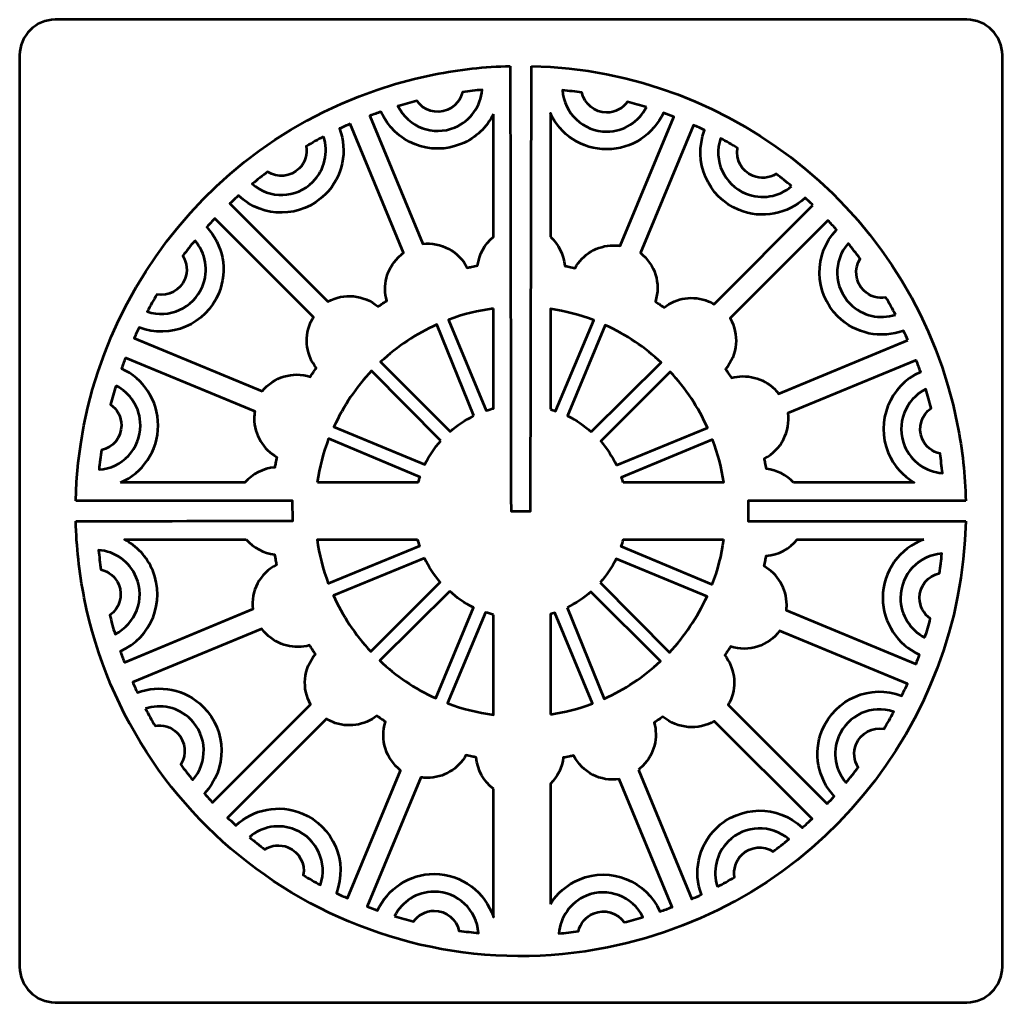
# Model space of a CAD drawing. Header units: centimetres. Extents: x -22.1 to 21.9, y -6.9 to 14.1.
# Drawn here: x 8.1 to 21.9, y -6.9 to 6.9 of the extents above; entities that cross this region are included whole.
import ezdxf

# ---------------------------------------------------------------- set-up
doc = ezdxf.new("R2010")
doc.units = ezdxf.units.CM
doc.header["$MEASUREMENT"] = 0
doc.layers.add('Layer 1', color=7, linetype='Continuous')

msp = doc.modelspace()

# ---------------------------------------------------------------- linework, layer by layer
at = {"layer": 'Layer 1', "color": 1, "lineweight": 53}
msp.add_open_spline([(8.1, -6.4), (8.1, -6.4), (8.1, 6.4), (8.1, 6.4), (8.1, 6.4), (8.1, 6.67609), (8.32391, 6.9), (8.6, 6.9), (8.6, 6.9), (8.6, 6.9), (21.4, 6.9), (21.4, 6.9), (21.4, 6.9), (21.67609, 6.9), (21.9, 6.67609), (21.9, 6.4), (21.9, 6.4), (21.9, 6.4), (21.9, -6.4), (21.9, -6.4), (21.9, -6.4), (21.9, -6.67609), (21.67609, -6.9), (21.4, -6.9), (21.4, -6.9), (21.4, -6.9), (8.6, -6.9), (8.6, -6.9), (8.6, -6.9), (8.32391, -6.9), (8.1, -6.67609), (8.1, -6.4)], degree=3, knots=[0, 0, 0, 0, 0.11111111, 0.11111111, 0.11111111, 0.11111111, 0.22222222, 0.22222222, 0.22222222, 0.22222222, 0.33333333, 0.33333333, 0.33333333, 0.33333333, 0.44444444, 0.44444444, 0.44444444, 0.44444444, 0.55555556, 0.55555556, 0.55555556, 0.55555556, 0.66666667, 0.66666667, 0.66666667, 0.66666667, 0.77777778, 0.77777778, 0.77777778, 0.77777778, 1, 1, 1, 1], dxfattribs=at)
at = {"layer": 'Layer 1', "color": 3, "lineweight": 53}
for points, knots in [([(8.8883, 0.14291), (8.9514, 3.00799), (10.99121, 5.54767), (13.91819, 6.12989), (13.91819, 6.12989), (14.27717, 6.2013), (14.63505, 6.24017), (14.98889, 6.24887)], [0, 0, 0, 0, 0.33333333, 0.33333333, 0.33333333, 0.33333333, 1, 1, 1, 1]), ([(15.28611, 6.24908), (18.14887, 6.18341), (20.68558, 4.14434), (21.26741, 1.21929), (21.26741, 1.21929), (21.33919, 0.8584), (21.37804, 0.49862), (21.38657, 0.14293)], [0, 0, 0, 0, 0.33333333, 0.33333333, 0.33333333, 0.33333333, 1, 1, 1, 1]), ([(21.3867, -0.14293), (21.32363, -3.00802), (19.2838, -5.54772), (16.35681, -6.12993), (16.35681, -6.12993), (12.97193, -6.80322), (9.68089, -4.60422), (9.00759, -1.21933), (9.00759, -1.21933), (8.9358, -0.85843), (8.89684, -0.49861), (8.88843, -0.14291)], [0, 0, 0, 0, 0.25, 0.25, 0.25, 0.25, 0.5, 0.5, 0.5, 0.5, 1, 1, 1, 1])]:
    msp.add_open_spline(points, degree=3, knots=knots, dxfattribs=at)
at = {"layer": 'Layer 1', "lineweight": 53}
for points, knots in [([(14.98889, 6.24887), (14.99195, 4.51799), (14.99648, 1.9858), (15, 0), (15, 0), (15, 0), (15.275, 0), (15.275, 0), (15.275, 0), (15.275, 0), (15.28611, 6.24908), (15.28611, 6.24908)], [0, 0, 0, 0, 0.25, 0.25, 0.25, 0.25, 0.5, 0.5, 0.5, 0.5, 1, 1, 1, 1]), ([(14.20992, 5.38554), (13.90502, 5.25925), (13.55735, 5.39283), (13.41304, 5.68428), (13.41304, 5.68428), (13.50153, 5.71113), (13.59025, 5.7356), (13.67913, 5.75815), (13.67913, 5.75815), (13.77255, 5.6236), (13.95006, 5.56738), (14.10758, 5.63262), (14.10758, 5.63262), (14.21867, 5.67864), (14.29405, 5.77443), (14.31864, 5.88345), (14.31864, 5.88345), (14.41013, 5.8962), (14.50163, 5.90686), (14.59308, 5.91522), (14.59308, 5.91522), (14.57603, 5.6881), (14.43472, 5.47866), (14.20992, 5.38554)], [0, 0, 0, 0, 0.14285714, 0.14285714, 0.14285714, 0.14285714, 0.28571429, 0.28571429, 0.28571429, 0.28571429, 0.42857143, 0.42857143, 0.42857143, 0.42857143, 0.57142857, 0.57142857, 0.57142857, 0.57142857, 0.71428571, 0.71428571, 0.71428571, 0.71428571, 1, 1, 1, 1]), ([(16.90131, 5.67091), (16.79864, 5.4676), (16.58793, 5.32818), (16.3446, 5.32818), (16.3446, 5.32818), (16.01458, 5.32819), (15.74452, 5.58464), (15.72272, 5.90913), (15.72272, 5.90913), (15.81473, 5.90007), (15.90607, 5.88874), (15.99681, 5.87555), (15.99681, 5.87555), (16.03163, 5.71549), (16.17411, 5.59562), (16.34461, 5.59562), (16.34461, 5.59562), (16.46486, 5.59562), (16.57117, 5.65527), (16.63559, 5.74658), (16.63559, 5.74658), (16.725, 5.72336), (16.81361, 5.69818), (16.90131, 5.67091)], [0, 0, 0, 0, 0.14285714, 0.14285714, 0.14285714, 0.14285714, 0.28571429, 0.28571429, 0.28571429, 0.28571429, 0.42857143, 0.42857143, 0.42857143, 0.42857143, 0.57142857, 0.57142857, 0.57142857, 0.57142857, 0.71428571, 0.71428571, 0.71428571, 0.71428571, 1, 1, 1, 1]), ([(14.7525, 5.57288), (14.7525, 5.57288), (14.7525, 3.85039), (14.7525, 3.85039), (14.7525, 3.85039), (14.62898, 3.74788), (14.55088, 3.60185), (14.53187, 3.44531), (14.53187, 3.44531), (14.50342, 3.44032), (14.47496, 3.43498), (14.44653, 3.42927), (14.44653, 3.42927), (14.42652, 3.42525), (14.40653, 3.42106), (14.38652, 3.41667), (14.38652, 3.41667), (14.26668, 3.65012), (14.01514, 3.77954), (13.7624, 3.75092), (13.7624, 3.75092), (13.7624, 3.75092), (13.01752, 5.54923), (13.01752, 5.54923), (13.01752, 5.54923), (13.06969, 5.5691), (13.12197, 5.58819), (13.17435, 5.60651), (13.17435, 5.60651), (13.36591, 5.17576), (13.86713, 4.97393), (14.30526, 5.15541), (14.30526, 5.15541), (14.50787, 5.23933), (14.66202, 5.39078), (14.7525, 5.57288)], [0, 0, 0, 0, 0.1, 0.1, 0.1, 0.1, 0.2, 0.2, 0.2, 0.2, 0.3, 0.3, 0.3, 0.3, 0.4, 0.4, 0.4, 0.4, 0.5, 0.5, 0.5, 0.5, 0.6, 0.6, 0.6, 0.6, 0.7, 0.7, 0.7, 0.7, 0.8, 0.8, 0.8, 0.8, 1, 1, 1, 1]), ([(15.5525, 3.85117), (15.5525, 3.85117), (15.5525, 5.58542), (15.5525, 5.58542), (15.5525, 5.58542), (15.69091, 5.28647), (15.99351, 5.07908), (16.34463, 5.07908), (16.34463, 5.07908), (16.698, 5.07908), (17.0023, 5.28921), (17.13945, 5.59131), (17.13945, 5.59131), (17.18824, 5.57382), (17.23672, 5.55572), (17.28489, 5.53701), (17.28489, 5.53701), (17.28489, 5.53701), (16.53367, 3.72341), (16.53367, 3.72341), (16.53367, 3.72341), (16.50403, 3.72775), (16.47372, 3.73001), (16.44287, 3.73002), (16.44287, 3.73002), (16.20971, 3.73001), (16.00648, 3.602), (15.89956, 3.41244), (15.89956, 3.41244), (15.87137, 3.41872), (15.84303, 3.42467), (15.81458, 3.43027), (15.81458, 3.43027), (15.79456, 3.43422), (15.77446, 3.43801), (15.7543, 3.4416), (15.7543, 3.4416), (15.74107, 3.60357), (15.66588, 3.74798), (15.5525, 3.85117)], [0, 0, 0, 0, 0.09090909, 0.09090909, 0.09090909, 0.09090909, 0.18181818, 0.18181818, 0.18181818, 0.18181818, 0.27272727, 0.27272727, 0.27272727, 0.27272727, 0.36363636, 0.36363636, 0.36363636, 0.36363636, 0.45454545, 0.45454545, 0.45454545, 0.45454545, 0.54545455, 0.54545455, 0.54545455, 0.54545455, 0.63636364, 0.63636364, 0.63636364, 0.63636364, 0.72727273, 0.72727273, 0.72727273, 0.72727273, 0.81818182, 0.81818182, 0.81818182, 0.81818182, 1, 1, 1, 1]), ([(12.73931, 5.43694), (12.73931, 5.43694), (13.48994, 3.62479), (13.48994, 3.62479), (13.48994, 3.62479), (13.46384, 3.60581), (13.43887, 3.58457), (13.41532, 3.56102), (13.41532, 3.56102), (13.25046, 3.39615), (13.19727, 3.16193), (13.25571, 2.95229), (13.25571, 2.95229), (13.23133, 2.93679), (13.20709, 2.92096), (13.18301, 2.90481), (13.18301, 2.90481), (13.16605, 2.89344), (13.14918, 2.88191), (13.13238, 2.8702), (13.13238, 2.8702), (12.93287, 3.03956), (12.65193, 3.06322), (12.42966, 2.94117), (12.42966, 2.94117), (12.42966, 2.94117), (11.05293, 4.3179), (11.05293, 4.3179), (11.05293, 4.3179), (11.09306, 4.35575), (11.13357, 4.39294), (11.17447, 4.42947), (11.17447, 4.42947), (11.5163, 4.10483), (12.05659, 4.11016), (12.39193, 4.44548), (12.39193, 4.44548), (12.6418, 4.69536), (12.7084, 5.05913), (12.59175, 5.36972), (12.59175, 5.36972), (12.64071, 5.39284), (12.68989, 5.41525), (12.73931, 5.43694)], [0, 0, 0, 0, 0.08333333, 0.08333333, 0.08333333, 0.08333333, 0.16666667, 0.16666667, 0.16666667, 0.16666667, 0.25, 0.25, 0.25, 0.25, 0.33333333, 0.33333333, 0.33333333, 0.33333333, 0.41666667, 0.41666667, 0.41666667, 0.41666667, 0.5, 0.5, 0.5, 0.5, 0.58333333, 0.58333333, 0.58333333, 0.58333333, 0.66666667, 0.66666667, 0.66666667, 0.66666667, 0.75, 0.75, 0.75, 0.75, 0.83333333, 0.83333333, 0.83333333, 0.83333333, 1, 1, 1, 1]), ([(19.24067, 4.29407), (19.24067, 4.29407), (17.85196, 2.90536), (17.85196, 2.90536), (17.85196, 2.90536), (17.82726, 2.91988), (17.80127, 2.93288), (17.77404, 2.94415), (17.77404, 2.94415), (17.55863, 3.03339), (17.32188, 2.99289), (17.15056, 2.85868), (17.15056, 2.85868), (17.12692, 2.87526), (17.10302, 2.89161), (17.07888, 2.90767), (17.07888, 2.90767), (17.06189, 2.91899), (17.04477, 2.93016), (17.02753, 2.94121), (17.02753, 2.94121), (17.10862, 3.19336), (17.01987, 3.46544), (16.81692, 3.6233), (16.81692, 3.6233), (16.81692, 3.6233), (17.56114, 5.42), (17.56114, 5.42), (17.56114, 5.42), (17.61422, 5.39627), (17.66679, 5.37186), (17.71884, 5.34678), (17.71884, 5.34678), (17.54973, 4.90674), (17.76141, 4.40961), (18.19955, 4.22813), (18.19955, 4.22813), (18.52602, 4.0929), (18.88757, 4.17058), (19.12989, 4.39721), (19.12989, 4.39721), (19.16731, 4.36325), (19.20424, 4.32887), (19.24067, 4.29407)], [0, 0, 0, 0, 0.08333333, 0.08333333, 0.08333333, 0.08333333, 0.16666667, 0.16666667, 0.16666667, 0.16666667, 0.25, 0.25, 0.25, 0.25, 0.33333333, 0.33333333, 0.33333333, 0.33333333, 0.41666667, 0.41666667, 0.41666667, 0.41666667, 0.5, 0.5, 0.5, 0.5, 0.58333333, 0.58333333, 0.58333333, 0.58333333, 0.66666667, 0.66666667, 0.66666667, 0.66666667, 0.75, 0.75, 0.75, 0.75, 0.83333333, 0.83333333, 0.83333333, 0.83333333, 1, 1, 1, 1]), ([(12.36707, 5.25761), (12.43823, 5.04126), (12.38783, 4.79368), (12.21577, 4.62162), (12.21577, 4.62162), (11.9824, 4.38826), (11.6101, 4.37863), (11.36524, 4.59267), (11.36524, 4.59267), (11.43671, 4.65134), (11.50931, 4.7079), (11.58279, 4.76274), (11.58279, 4.76274), (11.72059, 4.67419), (11.90611, 4.69018), (12.02665, 4.81073), (12.02665, 4.81073), (12.1117, 4.89576), (12.14468, 5.01311), (12.12567, 5.12323), (12.12567, 5.12323), (12.20532, 5.17003), (12.28578, 5.21489), (12.36707, 5.25761)], [0, 0, 0, 0, 0.14285714, 0.14285714, 0.14285714, 0.14285714, 0.28571429, 0.28571429, 0.28571429, 0.28571429, 0.42857143, 0.42857143, 0.42857143, 0.42857143, 0.57142857, 0.57142857, 0.57142857, 0.57142857, 0.71428571, 0.71428571, 0.71428571, 0.71428571, 1, 1, 1, 1]), ([(18.94034, 4.56188), (18.76768, 4.41333), (18.51965, 4.36516), (18.29486, 4.45826), (18.29486, 4.45826), (17.98996, 4.58458), (17.83858, 4.92488), (17.94262, 5.23299), (17.94262, 5.23299), (18.02417, 5.18941), (18.10421, 5.14399), (18.183, 5.09708), (18.183, 5.09708), (18.15392, 4.93588), (18.23968, 4.77061), (18.3972, 4.70536), (18.3972, 4.70536), (18.5083, 4.65934), (18.62933, 4.67377), (18.72381, 4.73348), (18.72381, 4.73348), (18.79752, 4.67781), (18.86975, 4.62064), (18.94034, 4.56188)], [0, 0, 0, 0, 0.14285714, 0.14285714, 0.14285714, 0.14285714, 0.28571429, 0.28571429, 0.28571429, 0.28571429, 0.42857143, 0.42857143, 0.42857143, 0.42857143, 0.57142857, 0.57142857, 0.57142857, 0.57142857, 0.71428571, 0.71428571, 0.71428571, 0.71428571, 1, 1, 1, 1]), ([(11.50678, 1.68247), (11.50678, 1.68247), (9.70788, 2.4276), (9.70788, 2.4276), (9.70788, 2.4276), (9.73039, 2.47776), (9.75353, 2.52747), (9.77726, 2.57671), (9.77726, 2.57671), (10.2173, 2.4076), (10.71443, 2.61928), (10.89591, 3.05743), (10.89591, 3.05743), (11.03114, 3.38389), (10.95346, 3.74544), (10.72683, 3.98776), (10.72683, 3.98776), (10.76366, 4.02834), (10.80098, 4.06834), (10.8388, 4.10776), (10.8388, 4.10776), (10.8388, 4.10776), (12.22547, 2.72109), (12.22547, 2.72109), (12.22547, 2.72109), (12.20818, 2.69307), (12.19289, 2.66331), (12.17988, 2.63191), (12.17988, 2.63191), (12.09066, 2.4165), (12.13115, 2.17975), (12.26536, 2.00843), (12.26536, 2.00843), (12.24878, 1.98479), (12.23244, 1.96089), (12.21636, 1.93675), (12.21636, 1.93675), (12.20505, 1.91976), (12.19388, 1.90264), (12.18283, 1.8854), (12.18283, 1.8854), (11.93387, 1.96545), (11.66547, 1.87998), (11.50678, 1.68247)], [0, 0, 0, 0, 0.08333333, 0.08333333, 0.08333333, 0.08333333, 0.16666667, 0.16666667, 0.16666667, 0.16666667, 0.25, 0.25, 0.25, 0.25, 0.33333333, 0.33333333, 0.33333333, 0.33333333, 0.41666667, 0.41666667, 0.41666667, 0.41666667, 0.5, 0.5, 0.5, 0.5, 0.58333333, 0.58333333, 0.58333333, 0.58333333, 0.66666667, 0.66666667, 0.66666667, 0.66666667, 0.75, 0.75, 0.75, 0.75, 0.83333333, 0.83333333, 0.83333333, 0.83333333, 1, 1, 1, 1]), ([(20.57335, 2.39771), (20.57335, 2.39771), (18.75818, 1.64583), (18.75818, 1.64583), (18.75818, 1.64583), (18.74148, 1.6677), (18.72315, 1.68872), (18.70315, 1.70872), (18.70315, 1.70872), (18.53828, 1.87358), (18.30406, 1.92677), (18.09442, 1.86833), (18.09442, 1.86833), (18.07892, 1.89271), (18.06309, 1.91695), (18.04694, 1.94103), (18.04694, 1.94103), (18.03557, 1.95799), (18.02404, 1.97486), (18.01233, 1.99166), (18.01233, 1.99166), (18.18464, 2.19464), (18.20613, 2.48191), (18.0768, 2.70593), (18.0768, 2.70593), (18.0768, 2.70593), (19.45126, 4.08039), (19.45126, 4.08039), (19.45126, 4.08039), (19.49215, 4.03723), (19.53225, 3.99362), (19.5716, 3.94957), (19.5716, 3.94957), (19.24696, 3.60774), (19.25229, 3.06745), (19.58763, 2.73211), (19.58763, 2.73211), (19.83749, 2.48224), (20.20127, 2.41565), (20.51185, 2.53229), (20.51185, 2.53229), (20.53294, 2.48762), (20.55344, 2.44276), (20.57335, 2.39771)], [0, 0, 0, 0, 0.08333333, 0.08333333, 0.08333333, 0.08333333, 0.16666667, 0.16666667, 0.16666667, 0.16666667, 0.25, 0.25, 0.25, 0.25, 0.33333333, 0.33333333, 0.33333333, 0.33333333, 0.41666667, 0.41666667, 0.41666667, 0.41666667, 0.5, 0.5, 0.5, 0.5, 0.58333333, 0.58333333, 0.58333333, 0.58333333, 0.66666667, 0.66666667, 0.66666667, 0.66666667, 0.75, 0.75, 0.75, 0.75, 0.83333333, 0.83333333, 0.83333333, 0.83333333, 1, 1, 1, 1]), ([(10.56216, 3.79821), (10.71071, 3.62555), (10.75888, 3.37752), (10.66576, 3.15273), (10.66576, 3.15273), (10.53946, 2.84783), (10.19918, 2.69645), (9.89105, 2.80049), (9.89105, 2.80049), (9.93463, 2.88204), (9.98005, 2.96208), (10.02696, 3.04087), (10.02696, 3.04087), (10.18816, 3.01179), (10.35343, 3.09755), (10.41868, 3.25507), (10.41868, 3.25507), (10.4647, 3.36617), (10.45027, 3.4872), (10.39056, 3.58168), (10.39056, 3.58168), (10.44623, 3.65539), (10.5034, 3.72762), (10.56216, 3.79821)], [0, 0, 0, 0, 0.14285714, 0.14285714, 0.14285714, 0.14285714, 0.28571429, 0.28571429, 0.28571429, 0.28571429, 0.42857143, 0.42857143, 0.42857143, 0.42857143, 0.57142857, 0.57142857, 0.57142857, 0.57142857, 0.71428571, 0.71428571, 0.71428571, 0.71428571, 1, 1, 1, 1]), ([(20.39974, 2.75697), (20.18339, 2.68581), (19.93581, 2.73621), (19.76375, 2.90827), (19.76375, 2.90827), (19.53039, 3.14164), (19.52076, 3.51394), (19.7348, 3.7588), (19.7348, 3.7588), (19.79348, 3.68734), (19.85003, 3.61472), (19.90487, 3.54125), (19.90487, 3.54125), (19.81632, 3.40345), (19.83231, 3.21793), (19.95286, 3.09738), (19.95286, 3.09738), (20.03789, 3.01234), (20.15524, 2.97936), (20.26536, 2.99837), (20.26536, 2.99837), (20.31216, 2.91872), (20.35702, 2.83826), (20.39974, 2.75697)], [0, 0, 0, 0, 0.14285714, 0.14285714, 0.14285714, 0.14285714, 0.28571429, 0.28571429, 0.28571429, 0.28571429, 0.42857143, 0.42857143, 0.42857143, 0.42857143, 0.57142857, 0.57142857, 0.57142857, 0.57142857, 0.71428571, 0.71428571, 0.71428571, 0.71428571, 1, 1, 1, 1]), ([(14.7525, 2.84369), (14.7525, 2.84369), (14.7525, 1.44019), (14.7525, 1.44019), (14.7525, 1.44019), (14.71828, 1.43143), (14.68417, 1.4214), (14.65021, 1.41009), (14.65021, 1.41009), (14.65021, 1.41009), (14.12217, 2.68488), (14.12217, 2.68488), (14.12217, 2.68488), (14.32976, 2.76291), (14.54105, 2.81535), (14.7525, 2.84369)], [0, 0, 0, 0, 0.2, 0.2, 0.2, 0.2, 0.4, 0.4, 0.4, 0.4, 0.6, 0.6, 0.6, 0.6, 1, 1, 1, 1]), ([(15.5525, 1.42809), (15.5525, 1.42809), (15.5525, 2.83747), (15.5525, 2.83747), (15.5525, 2.83747), (15.76408, 2.80685), (15.96822, 2.75321), (16.16229, 2.67917), (16.16229, 2.67917), (16.16229, 2.67917), (15.62662, 1.40401), (15.62662, 1.40401), (15.62662, 1.40401), (15.6022, 1.41266), (15.57749, 1.42069), (15.5525, 1.42809)], [0, 0, 0, 0, 0.2, 0.2, 0.2, 0.2, 0.4, 0.4, 0.4, 0.4, 0.6, 0.6, 0.6, 0.6, 1, 1, 1, 1]), ([(14.4795, 1.33714), (14.36055, 1.2804), (14.24751, 1.20714), (14.14387, 1.11727), (14.14387, 1.11727), (14.14387, 1.11727), (13.1682, 2.09295), (13.1682, 2.09295), (13.1682, 2.09295), (13.40648, 2.31593), (13.67337, 2.49079), (13.9566, 2.61759), (13.9566, 2.61759), (13.9566, 2.61759), (14.4795, 1.33714), (14.4795, 1.33714)], [0, 0, 0, 0, 0.2, 0.2, 0.2, 0.2, 0.4, 0.4, 0.4, 0.4, 0.6, 0.6, 0.6, 0.6, 1, 1, 1, 1]), ([(16.12668, 1.10996), (16.02874, 1.19813), (15.91779, 1.27453), (15.79511, 1.33588), (15.79511, 1.33588), (15.79511, 1.33588), (16.32315, 2.61067), (16.32315, 2.61067), (16.32315, 2.61067), (16.62035, 2.47587), (16.88403, 2.2962), (17.10956, 2.08306), (17.10956, 2.08306), (17.10956, 2.08306), (16.12668, 1.10996), (16.12668, 1.10996)], [0, 0, 0, 0, 0.2, 0.2, 0.2, 0.2, 0.4, 0.4, 0.4, 0.4, 0.6, 0.6, 0.6, 0.6, 1, 1, 1, 1]), ([(9.5153, 0.39998), (9.5153, 0.39998), (11.26358, 0.39998), (11.26358, 0.39998), (11.26358, 0.39998), (11.36731, 0.51916), (11.51556, 0.59854), (11.68244, 0.61218), (11.68244, 0.61218), (11.68604, 0.63233), (11.68982, 0.65243), (11.69377, 0.67245), (11.69377, 0.67245), (11.69937, 0.7009), (11.70532, 0.72924), (11.7116, 0.75743), (11.7116, 0.75743), (11.52204, 0.86435), (11.39403, 1.06758), (11.39402, 1.30074), (11.39402, 1.30074), (11.39403, 1.33491), (11.3968, 1.36843), (11.4021, 1.40111), (11.4021, 1.40111), (11.4021, 1.40111), (9.59044, 2.15152), (9.59044, 2.15152), (9.59044, 2.15152), (9.57051, 2.10047), (9.55128, 2.04907), (9.53273, 1.99732), (9.53273, 1.99732), (9.83483, 1.86017), (10.04496, 1.55587), (10.04496, 1.2025), (10.04496, 1.2025), (10.04496, 0.84232), (9.82674, 0.53319), (9.5153, 0.39998)], [0, 0, 0, 0, 0.09090909, 0.09090909, 0.09090909, 0.09090909, 0.18181818, 0.18181818, 0.18181818, 0.18181818, 0.27272727, 0.27272727, 0.27272727, 0.27272727, 0.36363636, 0.36363636, 0.36363636, 0.36363636, 0.45454545, 0.45454545, 0.45454545, 0.45454545, 0.54545455, 0.54545455, 0.54545455, 0.54545455, 0.63636364, 0.63636364, 0.63636364, 0.63636364, 0.72727273, 0.72727273, 0.72727273, 0.72727273, 0.81818182, 0.81818182, 0.81818182, 0.81818182, 1, 1, 1, 1]), ([(18.9674, 0.39998), (18.9674, 0.39998), (20.66236, 0.39998), (20.66236, 0.39998), (20.66236, 0.39998), (20.50386, 0.49273), (20.37323, 0.63605), (20.29754, 0.81878), (20.29754, 0.81878), (20.11606, 1.25691), (20.31789, 1.75812), (20.74864, 1.94969), (20.74864, 1.94969), (20.72877, 2.00651), (20.70799, 2.0632), (20.6863, 2.11977), (20.6863, 2.11977), (20.6863, 2.11977), (18.89121, 1.37623), (18.89121, 1.37623), (18.89121, 1.37623), (18.9266, 1.11862), (18.79675, 0.85967), (18.5588, 0.73752), (18.5588, 0.73752), (18.56319, 0.71753), (18.56738, 0.69752), (18.5714, 0.67751), (18.5714, 0.67751), (18.57711, 0.64908), (18.58245, 0.62062), (18.58744, 0.59217), (18.58744, 0.59217), (18.7316, 0.57466), (18.86685, 0.50704), (18.9674, 0.39998)], [0, 0, 0, 0, 0.1, 0.1, 0.1, 0.1, 0.2, 0.2, 0.2, 0.2, 0.3, 0.3, 0.3, 0.3, 0.4, 0.4, 0.4, 0.4, 0.5, 0.5, 0.5, 0.5, 0.6, 0.6, 0.6, 0.6, 0.7, 0.7, 0.7, 0.7, 0.8, 0.8, 0.8, 0.8, 1, 1, 1, 1]), ([(14.01408, 0.98455), (13.92591, 0.88661), (13.84951, 0.77566), (13.78816, 0.65298), (13.78816, 0.65298), (13.78816, 0.65298), (12.51337, 1.18102), (12.51337, 1.18102), (12.51337, 1.18102), (12.64817, 1.47822), (12.82784, 1.7419), (13.04097, 1.96743), (13.04097, 1.96743), (13.04097, 1.96743), (14.01408, 0.98455), (14.01408, 0.98455)], [0, 0, 0, 0, 0.2, 0.2, 0.2, 0.2, 0.4, 0.4, 0.4, 0.4, 0.6, 0.6, 0.6, 0.6, 1, 1, 1, 1]), ([(16.47927, 0.64454), (16.42253, 0.76349), (16.34927, 0.87653), (16.2594, 0.98016), (16.2594, 0.98016), (16.2594, 0.98016), (17.23509, 1.95584), (17.23509, 1.95584), (17.23509, 1.95584), (17.45808, 1.71755), (17.63292, 1.45067), (17.75971, 1.16744), (17.75971, 1.16744), (17.75971, 1.16744), (16.47927, 0.64454), (16.47927, 0.64454)], [0, 0, 0, 0, 0.2, 0.2, 0.2, 0.2, 0.4, 0.4, 0.4, 0.4, 0.6, 0.6, 0.6, 0.6, 1, 1, 1, 1]), ([(9.45313, 1.75918), (9.65644, 1.65651), (9.79586, 1.4458), (9.79586, 1.20247), (9.79586, 1.20247), (9.79585, 0.87245), (9.5394, 0.60239), (9.21491, 0.58059), (9.21491, 0.58059), (9.22397, 0.6726), (9.2353, 0.76394), (9.24849, 0.85468), (9.24849, 0.85468), (9.40855, 0.8895), (9.52842, 1.03198), (9.52842, 1.20248), (9.52842, 1.20248), (9.52842, 1.32273), (9.46877, 1.42903), (9.37746, 1.49346), (9.37746, 1.49346), (9.40068, 1.58287), (9.42586, 1.67148), (9.45313, 1.75918)], [0, 0, 0, 0, 0.14285714, 0.14285714, 0.14285714, 0.14285714, 0.28571429, 0.28571429, 0.28571429, 0.28571429, 0.42857143, 0.42857143, 0.42857143, 0.42857143, 0.57142857, 0.57142857, 0.57142857, 0.57142857, 0.71428571, 0.71428571, 0.71428571, 0.71428571, 1, 1, 1, 1]), ([(20.52767, 0.91412), (20.40138, 1.21903), (20.53496, 1.56668), (20.82641, 1.711), (20.82641, 1.711), (20.85327, 1.62252), (20.87773, 1.5338), (20.90028, 1.44492), (20.90028, 1.44492), (20.76573, 1.35149), (20.70951, 1.17398), (20.77475, 1.01646), (20.77475, 1.01646), (20.82077, 0.90537), (20.91656, 0.82999), (21.02558, 0.8054), (21.02558, 0.8054), (21.03833, 0.71391), (21.04899, 0.62241), (21.05735, 0.53096), (21.05735, 0.53096), (20.83023, 0.54801), (20.62079, 0.68932), (20.52767, 0.91412)], [0, 0, 0, 0, 0.14285714, 0.14285714, 0.14285714, 0.14285714, 0.28571429, 0.28571429, 0.28571429, 0.28571429, 0.42857143, 0.42857143, 0.42857143, 0.42857143, 0.57142857, 0.57142857, 0.57142857, 0.57142857, 0.71428571, 0.71428571, 0.71428571, 0.71428571, 1, 1, 1, 1]), ([(12.28462, 0.39998), (12.28462, 0.39998), (13.69301, 0.39998), (13.69301, 0.39998), (13.69301, 0.39998), (13.70094, 0.42722), (13.70962, 0.45413), (13.71903, 0.4807), (13.71903, 0.4807), (13.71903, 0.4807), (12.44388, 1.01637), (12.44388, 1.01637), (12.44388, 1.01637), (12.36906, 0.82028), (12.31507, 0.61392), (12.28462, 0.39998)], [0, 0, 0, 0, 0.2, 0.2, 0.2, 0.2, 0.4, 0.4, 0.4, 0.4, 0.6, 0.6, 0.6, 0.6, 1, 1, 1, 1]), ([(16.57474, 0.39998), (16.57474, 0.39998), (17.98186, 0.39998), (17.98186, 0.39998), (17.98186, 0.39998), (17.95272, 0.60192), (17.90155, 0.80359), (17.82701, 1.00187), (17.82701, 1.00187), (17.82701, 1.00187), (16.55222, 0.47383), (16.55222, 0.47383), (16.55222, 0.47383), (16.5604, 0.44929), (16.5679, 0.42466), (16.57474, 0.39998)], [0, 0, 0, 0, 0.2, 0.2, 0.2, 0.2, 0.4, 0.4, 0.4, 0.4, 0.6, 0.6, 0.6, 0.6, 1, 1, 1, 1]), ([(8.88843, -0.14291), (9.54147, -0.14175), (10.83379, -0.13946), (11.9375, -0.1375), (11.9375, -0.1375), (11.9375, -0.1375), (11.93125, 0.14375), (11.93125, 0.14375), (11.93125, 0.14375), (11.93125, 0.14375), (8.8883, 0.14291), (8.8883, 0.14291)], [0, 0, 0, 0, 0.25, 0.25, 0.25, 0.25, 0.5, 0.5, 0.5, 0.5, 1, 1, 1, 1]), ([(21.38657, 0.14293), (20.51918, 0.14141), (19.36585, 0.14558), (18.33125, 0.14375), (18.33125, 0.14375), (18.33125, 0.14375), (18.33125, -0.14375), (18.33125, -0.14375), (18.33125, -0.14375), (18.33125, -0.14375), (21.3867, -0.14293), (21.3867, -0.14293)], [0, 0, 0, 0, 0.25, 0.25, 0.25, 0.25, 0.5, 0.5, 0.5, 0.5, 1, 1, 1, 1]), ([(11.28245, -0.40002), (11.28245, -0.40002), (9.5714, -0.40002), (9.5714, -0.40002), (9.5714, -0.40002), (9.74445, -0.49167), (9.88784, -0.64182), (9.96863, -0.83687), (9.96863, -0.83687), (10.15011, -1.275), (9.94828, -1.77621), (9.51754, -1.96778), (9.51754, -1.96778), (9.53595, -2.02044), (9.55514, -2.073), (9.57512, -2.12544), (9.57512, -2.12544), (9.57512, -2.12544), (11.37324, -1.38063), (11.37324, -1.38063), (11.37324, -1.38063), (11.3442, -1.12758), (11.47364, -0.8756), (11.70737, -0.75561), (11.70737, -0.75561), (11.70297, -0.73562), (11.69879, -0.71561), (11.69477, -0.6956), (11.69477, -0.6956), (11.68906, -0.66717), (11.68372, -0.63871), (11.67873, -0.61026), (11.67873, -0.61026), (11.52662, -0.59179), (11.38443, -0.51753), (11.28245, -0.40002)], [0, 0, 0, 0, 0.1, 0.1, 0.1, 0.1, 0.2, 0.2, 0.2, 0.2, 0.3, 0.3, 0.3, 0.3, 0.4, 0.4, 0.4, 0.4, 0.5, 0.5, 0.5, 0.5, 0.6, 0.6, 0.6, 0.6, 0.7, 0.7, 0.7, 0.7, 0.8, 0.8, 0.8, 0.8, 1, 1, 1, 1]), ([(13.68654, -0.40002), (13.68654, -0.40002), (12.28177, -0.40002), (12.28177, -0.40002), (12.28177, -0.40002), (12.31042, -0.608), (12.3624, -0.81577), (12.43916, -1.01996), (12.43916, -1.01996), (12.43916, -1.01996), (13.71395, -0.49192), (13.71395, -0.49192), (13.71395, -0.49192), (13.70378, -0.4614), (13.69464, -0.43075), (13.68654, -0.40002)], [0, 0, 0, 0, 0.2, 0.2, 0.2, 0.2, 0.4, 0.4, 0.4, 0.4, 0.6, 0.6, 0.6, 0.6, 1, 1, 1, 1]), ([(17.98405, -0.40002), (17.98405, -0.40002), (16.57829, -0.40002), (16.57829, -0.40002), (16.57829, -0.40002), (16.56902, -0.43343), (16.55862, -0.46636), (16.54714, -0.49879), (16.54714, -0.49879), (16.54714, -0.49879), (17.8223, -1.03446), (17.8223, -1.03446), (17.8223, -1.03446), (17.89921, -0.83286), (17.9541, -0.6204), (17.98405, -0.40002)], [0, 0, 0, 0, 0.2, 0.2, 0.2, 0.2, 0.4, 0.4, 0.4, 0.4, 0.6, 0.6, 0.6, 0.6, 1, 1, 1, 1]), ([(20.79649, -0.40002), (20.79649, -0.40002), (19.0177, -0.40002), (19.0177, -0.40002), (19.0177, -0.40002), (18.91355, -0.52919), (18.75889, -0.61595), (18.58373, -0.63027), (18.58373, -0.63027), (18.58014, -0.65042), (18.57635, -0.67052), (18.5724, -0.69054), (18.5724, -0.69054), (18.5668, -0.71899), (18.56085, -0.74733), (18.55457, -0.77552), (18.55457, -0.77552), (18.74413, -0.88244), (18.87214, -1.08567), (18.87215, -1.31883), (18.87215, -1.31883), (18.87214, -1.3459), (18.87041, -1.37257), (18.86704, -1.39872), (18.86704, -1.39872), (18.86704, -1.39872), (20.68298, -2.15091), (20.68298, -2.15091), (20.68298, -2.15091), (20.70032, -2.10601), (20.71715, -2.06084), (20.73344, -2.01541), (20.73344, -2.01541), (20.43134, -1.87826), (20.22121, -1.57396), (20.22121, -1.22059), (20.22121, -1.22059), (20.22122, -0.84306), (20.46096, -0.52157), (20.79649, -0.40002)], [0, 0, 0, 0, 0.09090909, 0.09090909, 0.09090909, 0.09090909, 0.18181818, 0.18181818, 0.18181818, 0.18181818, 0.27272727, 0.27272727, 0.27272727, 0.27272727, 0.36363636, 0.36363636, 0.36363636, 0.36363636, 0.45454545, 0.45454545, 0.45454545, 0.45454545, 0.54545455, 0.54545455, 0.54545455, 0.54545455, 0.63636364, 0.63636364, 0.63636364, 0.63636364, 0.72727273, 0.72727273, 0.72727273, 0.72727273, 0.81818182, 0.81818182, 0.81818182, 0.81818182, 1, 1, 1, 1]), ([(9.7385, -0.93221), (9.86479, -1.2371), (9.73121, -1.58477), (9.43976, -1.72909), (9.43976, -1.72909), (9.41292, -1.6406), (9.38844, -1.55189), (9.36587, -1.46301), (9.36587, -1.46301), (9.50044, -1.36958), (9.55666, -1.19207), (9.49142, -1.03455), (9.49142, -1.03455), (9.4454, -0.92346), (9.34961, -0.84808), (9.24059, -0.82349), (9.24059, -0.82349), (9.22784, -0.732), (9.21718, -0.6405), (9.20882, -0.54905), (9.20882, -0.54905), (9.43594, -0.5661), (9.64539, -0.70741), (9.7385, -0.93221)], [0, 0, 0, 0, 0.14285714, 0.14285714, 0.14285714, 0.14285714, 0.28571429, 0.28571429, 0.28571429, 0.28571429, 0.42857143, 0.42857143, 0.42857143, 0.42857143, 0.57142857, 0.57142857, 0.57142857, 0.57142857, 0.71428571, 0.71428571, 0.71428571, 0.71428571, 1, 1, 1, 1]), ([(13.7869, -0.66263), (13.84364, -0.78158), (13.9169, -0.89462), (14.00677, -0.99825), (14.00677, -0.99825), (14.00677, -0.99825), (13.03109, -1.97393), (13.03109, -1.97393), (13.03109, -1.97393), (12.8081, -1.73565), (12.63325, -1.46876), (12.50645, -1.18553), (12.50645, -1.18553), (12.50645, -1.18553), (13.7869, -0.66263), (13.7869, -0.66263)], [0, 0, 0, 0, 0.2, 0.2, 0.2, 0.2, 0.4, 0.4, 0.4, 0.4, 0.6, 0.6, 0.6, 0.6, 1, 1, 1, 1]), ([(16.25209, -1.00264), (16.34025, -0.9047), (16.41666, -0.79375), (16.47801, -0.67107), (16.47801, -0.67107), (16.47801, -0.67107), (17.7528, -1.19911), (17.7528, -1.19911), (17.7528, -1.19911), (17.618, -1.49631), (17.43833, -1.75999), (17.22519, -1.98552), (17.22519, -1.98552), (17.22519, -1.98552), (16.25209, -1.00264), (16.25209, -1.00264)], [0, 0, 0, 0, 0.2, 0.2, 0.2, 0.2, 0.4, 0.4, 0.4, 0.4, 0.6, 0.6, 0.6, 0.6, 1, 1, 1, 1]), ([(20.81304, -1.77727), (20.60973, -1.6746), (20.47031, -1.46389), (20.47031, -1.22056), (20.47031, -1.22056), (20.47032, -0.89054), (20.72677, -0.62048), (21.05126, -0.59868), (21.05126, -0.59868), (21.0422, -0.69069), (21.03087, -0.78203), (21.01768, -0.87277), (21.01768, -0.87277), (20.85762, -0.90759), (20.73775, -1.05007), (20.73775, -1.22057), (20.73775, -1.22057), (20.73775, -1.34082), (20.7974, -1.44712), (20.88871, -1.51155), (20.88871, -1.51155), (20.86549, -1.60096), (20.84031, -1.68957), (20.81304, -1.77727)], [0, 0, 0, 0, 0.14285714, 0.14285714, 0.14285714, 0.14285714, 0.28571429, 0.28571429, 0.28571429, 0.28571429, 0.42857143, 0.42857143, 0.42857143, 0.42857143, 0.57142857, 0.57142857, 0.57142857, 0.57142857, 0.71428571, 0.71428571, 0.71428571, 0.71428571, 1, 1, 1, 1]), ([(14.13949, -1.12805), (14.23743, -1.21622), (14.34838, -1.29262), (14.47106, -1.35397), (14.47106, -1.35397), (14.47106, -1.35397), (13.94302, -2.62876), (13.94302, -2.62876), (13.94302, -2.62876), (13.64582, -2.49396), (13.38214, -2.31429), (13.15661, -2.10115), (13.15661, -2.10115), (13.15661, -2.10115), (14.13949, -1.12805), (14.13949, -1.12805)], [0, 0, 0, 0, 0.2, 0.2, 0.2, 0.2, 0.4, 0.4, 0.4, 0.4, 0.6, 0.6, 0.6, 0.6, 1, 1, 1, 1]), ([(15.78667, -1.35523), (15.90562, -1.29849), (16.01866, -1.22523), (16.12229, -1.13536), (16.12229, -1.13536), (16.12229, -1.13536), (17.09797, -2.11104), (17.09797, -2.11104), (17.09797, -2.11104), (16.8597, -2.33403), (16.5928, -2.50888), (16.30957, -2.63568), (16.30957, -2.63568), (16.30957, -2.63568), (15.78667, -1.35523), (15.78667, -1.35523)], [0, 0, 0, 0, 0.2, 0.2, 0.2, 0.2, 0.4, 0.4, 0.4, 0.4, 0.6, 0.6, 0.6, 0.6, 1, 1, 1, 1]), ([(14.7525, -1.45709), (14.7525, -1.45709), (14.7525, -2.86141), (14.7525, -2.86141), (14.7525, -2.86141), (14.5284, -2.83179), (14.31243, -2.77638), (14.10767, -2.69826), (14.10767, -2.69826), (14.10767, -2.69826), (14.64334, -1.4231), (14.64334, -1.4231), (14.64334, -1.4231), (14.67912, -1.43577), (14.71553, -1.44711), (14.7525, -1.45709)], [0, 0, 0, 0, 0.2, 0.2, 0.2, 0.2, 0.4, 0.4, 0.4, 0.4, 0.6, 0.6, 0.6, 0.6, 1, 1, 1, 1]), ([(15.5525, -2.8563), (15.5525, -2.8563), (15.5525, -1.44778), (15.5525, -1.44778), (15.5525, -1.44778), (15.57371, -1.44174), (15.59486, -1.43521), (15.61596, -1.42818), (15.61596, -1.42818), (15.61596, -1.42818), (16.144, -2.70297), (16.144, -2.70297), (16.144, -2.70297), (15.94912, -2.77623), (15.75097, -2.82692), (15.5525, -2.8563)], [0, 0, 0, 0, 0.2, 0.2, 0.2, 0.2, 0.4, 0.4, 0.4, 0.4, 0.6, 0.6, 0.6, 0.6, 1, 1, 1, 1]), ([(11.56302, -1.72681), (11.72789, -1.89167), (11.9621, -1.94486), (12.17175, -1.88642), (12.17175, -1.88642), (12.18725, -1.9108), (12.20308, -1.93504), (12.21923, -1.95912), (12.21923, -1.95912), (12.2306, -1.97608), (12.24213, -1.99295), (12.25384, -2.00975), (12.25384, -2.00975), (12.08304, -2.21096), (12.06046, -2.49497), (12.18605, -2.71812), (12.18605, -2.71812), (12.18605, -2.71812), (10.81043, -4.09374), (10.81043, -4.09374), (10.81043, -4.09374), (10.7711, -4.05213), (10.73248, -4.0101), (10.69457, -3.96766), (10.69457, -3.96766), (11.01921, -3.62583), (11.01388, -3.08554), (10.67855, -2.7502), (10.67855, -2.7502), (10.42868, -2.50033), (10.06492, -2.43375), (9.75432, -2.55038), (9.75432, -2.55038), (9.73133, -2.50169), (9.70903, -2.45278), (9.68745, -2.40363), (9.68745, -2.40363), (9.68745, -2.40363), (11.49979, -1.65293), (11.49979, -1.65293), (11.49979, -1.65293), (11.51863, -1.67876), (11.5397, -1.70348), (11.56302, -1.72681)], [0, 0, 0, 0, 0.08333333, 0.08333333, 0.08333333, 0.08333333, 0.16666667, 0.16666667, 0.16666667, 0.16666667, 0.25, 0.25, 0.25, 0.25, 0.33333333, 0.33333333, 0.33333333, 0.33333333, 0.41666667, 0.41666667, 0.41666667, 0.41666667, 0.5, 0.5, 0.5, 0.5, 0.58333333, 0.58333333, 0.58333333, 0.58333333, 0.66666667, 0.66666667, 0.66666667, 0.66666667, 0.75, 0.75, 0.75, 0.75, 0.83333333, 0.83333333, 0.83333333, 0.83333333, 1, 1, 1, 1]), ([(19.44051, -4.11211), (19.44051, -4.11211), (18.05073, -2.72233), (18.05073, -2.72233), (18.05073, -2.72233), (18.06396, -2.6993), (18.07586, -2.67518), (18.0863, -2.65), (18.0863, -2.65), (18.17552, -2.43459), (18.13502, -2.19784), (18.00081, -2.02652), (18.00081, -2.02652), (18.01739, -2.00287), (18.03374, -1.97898), (18.04982, -1.95484), (18.04982, -1.95484), (18.06112, -1.93786), (18.07229, -1.92073), (18.08334, -1.90349), (18.08334, -1.90349), (18.33909, -1.98573), (18.61534, -1.89326), (18.77211, -1.68412), (18.77211, -1.68412), (18.77211, -1.68412), (20.56647, -2.42737), (20.56647, -2.42737), (20.56647, -2.42737), (20.54138, -2.48377), (20.51552, -2.53957), (20.48891, -2.5948), (20.48891, -2.5948), (20.04887, -2.42569), (19.55174, -2.63737), (19.37026, -3.0755), (19.37026, -3.0755), (19.23503, -3.40198), (19.31271, -3.76353), (19.53934, -4.00584), (19.53934, -4.00584), (19.50678, -4.04172), (19.47384, -4.07715), (19.44051, -4.11211)], [0, 0, 0, 0, 0.08333333, 0.08333333, 0.08333333, 0.08333333, 0.16666667, 0.16666667, 0.16666667, 0.16666667, 0.25, 0.25, 0.25, 0.25, 0.33333333, 0.33333333, 0.33333333, 0.33333333, 0.41666667, 0.41666667, 0.41666667, 0.41666667, 0.5, 0.5, 0.5, 0.5, 0.58333333, 0.58333333, 0.58333333, 0.58333333, 0.66666667, 0.66666667, 0.66666667, 0.66666667, 0.75, 0.75, 0.75, 0.75, 0.83333333, 0.83333333, 0.83333333, 0.83333333, 1, 1, 1, 1]), ([(9.86643, -2.77506), (10.08279, -2.7039), (10.33037, -2.7543), (10.50242, -2.92636), (10.50242, -2.92636), (10.73578, -3.15973), (10.74541, -3.53203), (10.53138, -3.77689), (10.53138, -3.77689), (10.47271, -3.70542), (10.41616, -3.63282), (10.36131, -3.55934), (10.36131, -3.55934), (10.44985, -3.42154), (10.43386, -3.23602), (10.31331, -3.11547), (10.31331, -3.11547), (10.22828, -3.03043), (10.11094, -2.99745), (10.00081, -3.01646), (10.00081, -3.01646), (9.95401, -2.93681), (9.90915, -2.85635), (9.86643, -2.77506)], [0, 0, 0, 0, 0.14285714, 0.14285714, 0.14285714, 0.14285714, 0.28571429, 0.28571429, 0.28571429, 0.28571429, 0.42857143, 0.42857143, 0.42857143, 0.42857143, 0.57142857, 0.57142857, 0.57142857, 0.57142857, 0.71428571, 0.71428571, 0.71428571, 0.71428571, 1, 1, 1, 1]), ([(19.70401, -3.8163), (19.55546, -3.64364), (19.50729, -3.39561), (19.60041, -3.17079), (19.60041, -3.17079), (19.72671, -2.86592), (20.067, -2.71454), (20.37512, -2.81858), (20.37512, -2.81858), (20.33154, -2.90013), (20.28612, -2.98017), (20.23921, -3.05896), (20.23921, -3.05896), (20.07801, -3.02988), (19.91274, -3.11564), (19.84749, -3.27316), (19.84749, -3.27316), (19.80147, -3.38426), (19.8159, -3.50529), (19.87561, -3.59977), (19.87561, -3.59977), (19.81994, -3.67348), (19.76277, -3.74571), (19.70401, -3.8163)], [0, 0, 0, 0, 0.14285714, 0.14285714, 0.14285714, 0.14285714, 0.28571429, 0.28571429, 0.28571429, 0.28571429, 0.42857143, 0.42857143, 0.42857143, 0.42857143, 0.57142857, 0.57142857, 0.57142857, 0.57142857, 0.71428571, 0.71428571, 0.71428571, 0.71428571, 1, 1, 1, 1]), ([(12.49213, -2.96225), (12.70754, -3.05147), (12.94429, -3.01098), (13.11562, -2.87677), (13.11562, -2.87677), (13.13926, -2.89335), (13.16315, -2.90968), (13.18729, -2.92577), (13.18729, -2.92577), (13.20429, -2.93708), (13.2214, -2.94825), (13.23864, -2.9593), (13.23864, -2.9593), (13.15743, -3.21187), (13.2466, -3.48445), (13.45027, -3.64218), (13.45027, -3.64218), (13.45027, -3.64218), (12.70617, -5.4386), (12.70617, -5.4386), (12.70617, -5.4386), (12.6527, -5.41471), (12.59976, -5.39013), (12.54733, -5.36487), (12.54733, -5.36487), (12.71644, -4.92483), (12.50476, -4.4277), (12.06663, -4.24622), (12.06663, -4.24622), (11.74015, -4.11099), (11.3786, -4.18867), (11.13629, -4.4153), (11.13629, -4.4153), (11.09725, -4.37987), (11.05875, -4.34399), (11.02079, -4.30765), (11.02079, -4.30765), (11.02079, -4.30765), (12.40843, -2.92001), (12.40843, -2.92001), (12.40843, -2.92001), (12.43485, -2.93593), (12.46277, -2.95009), (12.49213, -2.96225)], [0, 0, 0, 0, 0.08333333, 0.08333333, 0.08333333, 0.08333333, 0.16666667, 0.16666667, 0.16666667, 0.16666667, 0.25, 0.25, 0.25, 0.25, 0.33333333, 0.33333333, 0.33333333, 0.33333333, 0.41666667, 0.41666667, 0.41666667, 0.41666667, 0.5, 0.5, 0.5, 0.5, 0.58333333, 0.58333333, 0.58333333, 0.58333333, 0.66666667, 0.66666667, 0.66666667, 0.66666667, 0.75, 0.75, 0.75, 0.75, 0.83333333, 0.83333333, 0.83333333, 0.83333333, 1, 1, 1, 1]), ([(16.78869, -3.63358), (16.8103, -3.61704), (16.83107, -3.59888), (16.85085, -3.57911), (16.85085, -3.57911), (17.01571, -3.41424), (17.0689, -3.18002), (17.01046, -2.97038), (17.01046, -2.97038), (17.03484, -2.95488), (17.05908, -2.93905), (17.08316, -2.9229), (17.08316, -2.9229), (17.10012, -2.91153), (17.11699, -2.9), (17.13379, -2.88829), (17.13379, -2.88829), (17.33846, -3.06203), (17.6288, -3.08241), (17.85361, -2.94948), (17.85361, -2.94948), (17.85361, -2.94948), (19.22705, -4.32292), (19.22705, -4.32292), (19.22705, -4.32292), (19.18242, -4.36529), (19.13729, -4.40684), (19.0917, -4.44756), (19.0917, -4.44756), (18.74987, -4.12292), (18.20958, -4.12825), (17.87424, -4.46358), (17.87424, -4.46358), (17.62437, -4.71345), (17.55778, -5.07721), (17.67442, -5.38781), (17.67442, -5.38781), (17.63002, -5.40878), (17.58543, -5.42916), (17.54065, -5.44896), (17.54065, -5.44896), (17.54065, -5.44896), (16.78869, -3.63358), (16.78869, -3.63358)], [0, 0, 0, 0, 0.08333333, 0.08333333, 0.08333333, 0.08333333, 0.16666667, 0.16666667, 0.16666667, 0.16666667, 0.25, 0.25, 0.25, 0.25, 0.33333333, 0.33333333, 0.33333333, 0.33333333, 0.41666667, 0.41666667, 0.41666667, 0.41666667, 0.5, 0.5, 0.5, 0.5, 0.58333333, 0.58333333, 0.58333333, 0.58333333, 0.66666667, 0.66666667, 0.66666667, 0.66666667, 0.75, 0.75, 0.75, 0.75, 0.83333333, 0.83333333, 0.83333333, 0.83333333, 1, 1, 1, 1]), ([(14.7525, -3.90186), (14.7525, -3.90186), (14.7525, -5.70307), (14.7525, -5.70307), (14.7525, -5.70307), (14.63984, -5.3516), (14.31045, -5.09717), (13.92154, -5.09717), (13.92154, -5.09717), (13.56817, -5.09717), (13.26387, -5.30731), (13.12672, -5.6094), (13.12672, -5.6094), (13.07832, -5.59205), (13.03024, -5.5741), (12.98245, -5.55555), (12.98245, -5.55555), (12.98245, -5.55555), (13.73378, -3.74169), (13.73378, -3.74169), (13.73378, -3.74169), (13.76301, -3.74591), (13.7929, -3.7481), (13.8233, -3.74811), (13.8233, -3.74811), (14.05646, -3.7481), (14.25969, -3.62009), (14.36661, -3.43053), (14.36661, -3.43053), (14.3948, -3.43681), (14.42314, -3.44276), (14.45159, -3.44836), (14.45159, -3.44836), (14.47161, -3.45231), (14.49171, -3.45611), (14.51186, -3.45969), (14.51186, -3.45969), (14.52656, -3.63951), (14.6176, -3.7977), (14.7525, -3.90186)], [0, 0, 0, 0, 0.09090909, 0.09090909, 0.09090909, 0.09090909, 0.18181818, 0.18181818, 0.18181818, 0.18181818, 0.27272727, 0.27272727, 0.27272727, 0.27272727, 0.36363636, 0.36363636, 0.36363636, 0.36363636, 0.45454545, 0.45454545, 0.45454545, 0.45454545, 0.54545455, 0.54545455, 0.54545455, 0.54545455, 0.63636364, 0.63636364, 0.63636364, 0.63636364, 0.72727273, 0.72727273, 0.72727273, 0.72727273, 0.81818182, 0.81818182, 0.81818182, 0.81818182, 1, 1, 1, 1]), ([(15.5525, -5.52106), (15.5525, -5.52106), (15.5525, -3.83337), (15.5525, -3.83337), (15.5525, -3.83337), (15.65354, -3.73393), (15.71736, -3.60284), (15.7343, -3.4634), (15.7343, -3.4634), (15.76275, -3.45841), (15.79121, -3.45307), (15.81964, -3.44736), (15.81964, -3.44736), (15.83965, -3.44334), (15.85966, -3.43915), (15.87965, -3.43476), (15.87965, -3.43476), (16.00194, -3.67298), (16.26135, -3.80285), (16.51926, -3.76703), (16.51926, -3.76703), (16.51926, -3.76703), (17.26273, -5.56194), (17.26273, -5.56194), (17.26273, -5.56194), (17.20589, -5.58375), (17.14891, -5.60463), (17.09182, -5.6246), (17.09182, -5.6246), (16.90025, -5.19385), (16.39904, -4.99202), (15.96091, -5.1735), (15.96091, -5.1735), (15.78486, -5.24642), (15.6454, -5.37036), (15.5525, -5.52106)], [0, 0, 0, 0, 0.1, 0.1, 0.1, 0.1, 0.2, 0.2, 0.2, 0.2, 0.3, 0.3, 0.3, 0.3, 0.4, 0.4, 0.4, 0.4, 0.5, 0.5, 0.5, 0.5, 0.6, 0.6, 0.6, 0.6, 0.7, 0.7, 0.7, 0.7, 0.8, 0.8, 0.8, 0.8, 1, 1, 1, 1]), ([(11.32583, -4.57997), (11.49849, -4.43142), (11.74652, -4.38325), (11.97132, -4.47637), (11.97132, -4.47637), (12.27621, -4.60267), (12.42759, -4.94295), (12.32355, -5.25108), (12.32355, -5.25108), (12.242, -5.2075), (12.16196, -5.16208), (12.08317, -5.11517), (12.08317, -5.11517), (12.11225, -4.95397), (12.02649, -4.7887), (11.86897, -4.72345), (11.86897, -4.72345), (11.75787, -4.67743), (11.63684, -4.69186), (11.54236, -4.75157), (11.54236, -4.75157), (11.46865, -4.6959), (11.39642, -4.63873), (11.32583, -4.57997)], [0, 0, 0, 0, 0.14285714, 0.14285714, 0.14285714, 0.14285714, 0.28571429, 0.28571429, 0.28571429, 0.28571429, 0.42857143, 0.42857143, 0.42857143, 0.42857143, 0.57142857, 0.57142857, 0.57142857, 0.57142857, 0.71428571, 0.71428571, 0.71428571, 0.71428571, 1, 1, 1, 1]), ([(17.8991, -5.2757), (17.82794, -5.05934), (17.87834, -4.81177), (18.0504, -4.63971), (18.0504, -4.63971), (18.28377, -4.40635), (18.65607, -4.39672), (18.90093, -4.61074), (18.90093, -4.61074), (18.82948, -4.66942), (18.75687, -4.72598), (18.68338, -4.78082), (18.68338, -4.78082), (18.54558, -4.69228), (18.36006, -4.70827), (18.23951, -4.82882), (18.23951, -4.82882), (18.15447, -4.91385), (18.12149, -5.0312), (18.1405, -5.14132), (18.1405, -5.14132), (18.06085, -5.18812), (17.98039, -5.23298), (17.8991, -5.2757)], [0, 0, 0, 0, 0.14285714, 0.14285714, 0.14285714, 0.14285714, 0.28571429, 0.28571429, 0.28571429, 0.28571429, 0.42857143, 0.42857143, 0.42857143, 0.42857143, 0.57142857, 0.57142857, 0.57142857, 0.57142857, 0.71428571, 0.71428571, 0.71428571, 0.71428571, 1, 1, 1, 1]), ([(13.36486, -5.689), (13.46753, -5.48569), (13.67824, -5.34627), (13.92157, -5.34627), (13.92157, -5.34627), (14.25159, -5.34628), (14.52165, -5.60273), (14.54346, -5.92722), (14.54346, -5.92722), (14.45144, -5.91816), (14.3601, -5.90683), (14.26936, -5.89364), (14.26936, -5.89364), (14.23454, -5.73358), (14.09206, -5.61371), (13.92156, -5.61371), (13.92156, -5.61371), (13.80131, -5.61371), (13.69501, -5.67336), (13.63058, -5.76467), (13.63058, -5.76467), (13.54117, -5.74145), (13.45256, -5.71627), (13.36486, -5.689)], [0, 0, 0, 0, 0.14285714, 0.14285714, 0.14285714, 0.14285714, 0.28571429, 0.28571429, 0.28571429, 0.28571429, 0.42857143, 0.42857143, 0.42857143, 0.42857143, 0.57142857, 0.57142857, 0.57142857, 0.57142857, 0.71428571, 0.71428571, 0.71428571, 0.71428571, 1, 1, 1, 1]), ([(16.05626, -5.40363), (16.36116, -5.27734), (16.70881, -5.41092), (16.85313, -5.70237), (16.85313, -5.70237), (16.76467, -5.72921), (16.67593, -5.75369), (16.58705, -5.77624), (16.58705, -5.77624), (16.49362, -5.64169), (16.31611, -5.58547), (16.1586, -5.65071), (16.1586, -5.65071), (16.0475, -5.69673), (15.97212, -5.79253), (15.94753, -5.90154), (15.94753, -5.90154), (15.85604, -5.91429), (15.76454, -5.92495), (15.67309, -5.93331), (15.67309, -5.93331), (15.69014, -5.70619), (15.83145, -5.49673), (16.05626, -5.40363)], [0, 0, 0, 0, 0.14285714, 0.14285714, 0.14285714, 0.14285714, 0.28571429, 0.28571429, 0.28571429, 0.28571429, 0.42857143, 0.42857143, 0.42857143, 0.42857143, 0.57142857, 0.57142857, 0.57142857, 0.57142857, 0.71428571, 0.71428571, 0.71428571, 0.71428571, 1, 1, 1, 1])]:
    msp.add_open_spline(points, degree=3, knots=knots, dxfattribs=at)

doc.saveas('drawing.dxf')
